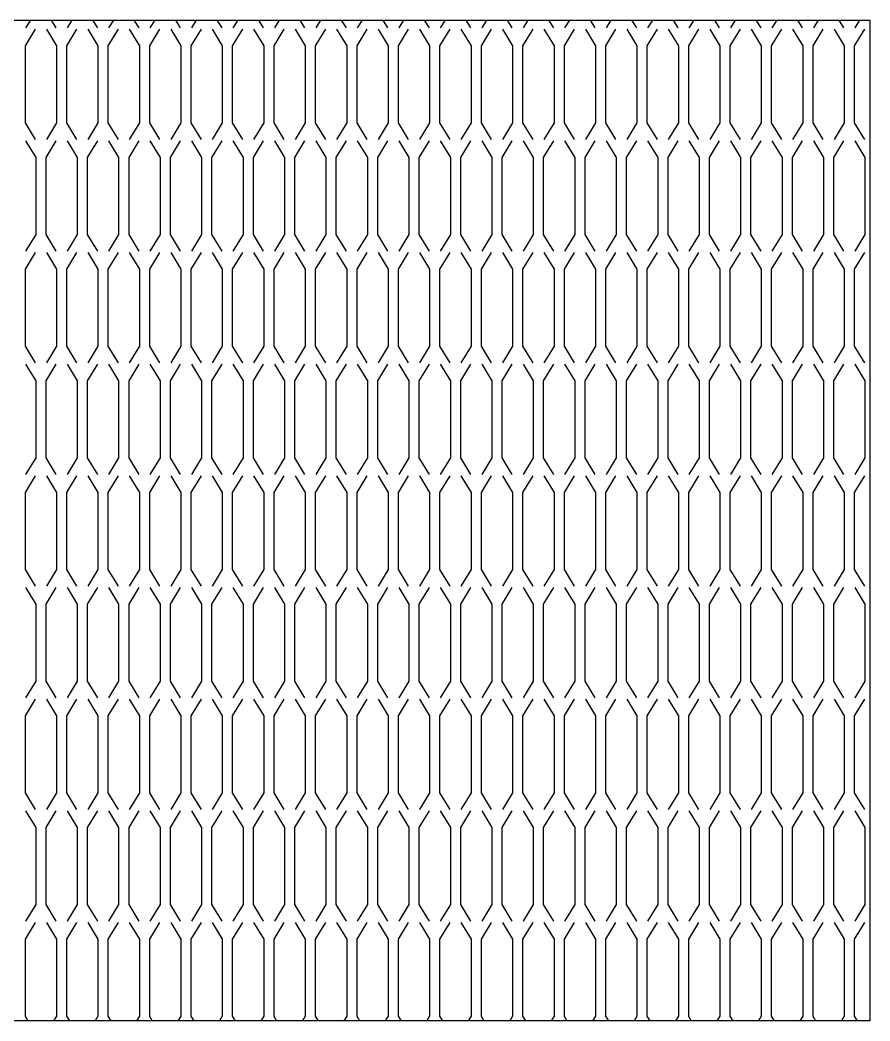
# Model space of a CAD drawing. Header units: millimetres. Extents: x 0 to 120, y 0 to 70.
# Drawn here: x 60.5 to 120, y 0 to 70 of the extents above; entities that cross this region are included whole.
import ezdxf

# ---------------------------------------------------------------- set-up
doc = ezdxf.new("R2010")
doc.units = ezdxf.units.MM
doc.layers.add('CUT', color=1, linetype='CONTINUOUS')

msp = doc.modelspace()

# ---------------------------------------------------------------- linework, layer by layer
at = {"layer": 'CUT'}
for p, q in [((61.2778, 70), (60.9411, 69.449)), ((62.7222, 70), (63.0589, 69.449)), ((64.1778, 70), (63.8411, 69.449)), ((65.6222, 70), (65.9589, 69.449)), ((67.0778, 70), (66.7411, 69.449)), ((68.5222, 70), (68.8589, 69.449)), ((69.9778, 70), (69.6411, 69.449)), ((71.4222, 70), (71.7589, 69.449)), ((72.8778, 70), (72.5411, 69.449)), ((74.3222, 70), (74.6589, 69.449)), ((75.7778, 70), (75.4411, 69.449)), ((77.2222, 70), (77.5589, 69.449)), ((78.6778, 70), (78.3411, 69.449)), ((80.1222, 70), (80.4589, 69.449)), ((81.5778, 70), (81.2411, 69.449)), ((83.0222, 70), (83.3589, 69.449)), ((84.4778, 70), (84.1411, 69.449)), ((85.9222, 70), (86.2589, 69.449)), ((87.3778, 70), (87.0411, 69.449)), ((88.8222, 70), (89.1589, 69.449)), ((90.2778, 70), (89.9411, 69.449)), ((91.7222, 70), (92.0589, 69.449)), ((93.1778, 70), (92.8411, 69.449)), ((94.6222, 70), (94.9589, 69.449)), ((96.0778, 70), (95.7411, 69.449)), ((97.5222, 70), (97.8589, 69.449)), ((98.9778, 70), (98.6411, 69.449)), ((100.4222, 70), (100.7589, 69.449)), ((101.8778, 70), (101.5411, 69.449)), ((103.3222, 70), (103.6589, 69.449)), ((104.7778, 70), (104.4411, 69.449)), ((106.2222, 70), (106.5589, 69.449)), ((107.6778, 70), (107.3411, 69.449)), ((109.1222, 70), (109.4589, 69.449)), ((110.5778, 70), (110.2411, 69.449)), ((112.0222, 70), (112.3589, 69.449)), ((113.4778, 70), (113.1411, 69.449)), ((114.9222, 70), (115.2589, 69.449)), ((116.3778, 70), (116.0411, 69.449)), ((117.8222, 70), (118.1589, 69.449)), ((119.2778, 70), (118.9411, 69.449))]:
    msp.add_line(p, q, dxfattribs=at)
for points in [[(0, 70), (120, 70), (120, 0), (0, 0), (0, 70)], [(61.6089, 69.36), (60.9, 68.2), (60.9, 62.8), (61.6089, 61.64)], [(62.3911, 69.36), (63.1, 68.2), (63.1, 62.8), (62.3911, 61.64)], [(64.5089, 69.36), (63.8, 68.2), (63.8, 62.8), (64.5089, 61.64)], [(65.2911, 69.36), (66, 68.2), (66, 62.8), (65.2911, 61.64)], [(67.4089, 69.36), (66.7, 68.2), (66.7, 62.8), (67.4089, 61.64)], [(68.1911, 69.36), (68.9, 68.2), (68.9, 62.8), (68.1911, 61.64)], [(70.3089, 69.36), (69.6, 68.2), (69.6, 62.8), (70.3089, 61.64)], [(71.0911, 69.36), (71.8, 68.2), (71.8, 62.8), (71.0911, 61.64)], [(73.2089, 69.36), (72.5, 68.2), (72.5, 62.8), (73.2089, 61.64)], [(73.9911, 69.36), (74.7, 68.2), (74.7, 62.8), (73.9911, 61.64)], [(76.1089, 69.36), (75.4, 68.2), (75.4, 62.8), (76.1089, 61.64)], [(76.8911, 69.36), (77.6, 68.2), (77.6, 62.8), (76.8911, 61.64)], [(79.0089, 69.36), (78.3, 68.2), (78.3, 62.8), (79.0089, 61.64)], [(79.7911, 69.36), (80.5, 68.2), (80.5, 62.8), (79.7911, 61.64)], [(81.9089, 69.36), (81.2, 68.2), (81.2, 62.8), (81.9089, 61.64)], [(82.6911, 69.36), (83.4, 68.2), (83.4, 62.8), (82.6911, 61.64)], [(84.8089, 69.36), (84.1, 68.2), (84.1, 62.8), (84.8089, 61.64)], [(85.5911, 69.36), (86.3, 68.2), (86.3, 62.8), (85.5911, 61.64)], [(87.7089, 69.36), (87, 68.2), (87, 62.8), (87.7089, 61.64)], [(88.4911, 69.36), (89.2, 68.2), (89.2, 62.8), (88.4911, 61.64)], [(90.6089, 69.36), (89.9, 68.2), (89.9, 62.8), (90.6089, 61.64)], [(91.3911, 69.36), (92.1, 68.2), (92.1, 62.8), (91.3911, 61.64)], [(93.5089, 69.36), (92.8, 68.2), (92.8, 62.8), (93.5089, 61.64)], [(94.2911, 69.36), (95, 68.2), (95, 62.8), (94.2911, 61.64)], [(96.4089, 69.36), (95.7, 68.2), (95.7, 62.8), (96.4089, 61.64)], [(97.1911, 69.36), (97.9, 68.2), (97.9, 62.8), (97.1911, 61.64)], [(99.3089, 69.36), (98.6, 68.2), (98.6, 62.8), (99.3089, 61.64)], [(100.0911, 69.36), (100.8, 68.2), (100.8, 62.8), (100.0911, 61.64)], [(102.2089, 69.36), (101.5, 68.2), (101.5, 62.8), (102.2089, 61.64)], [(102.9911, 69.36), (103.7, 68.2), (103.7, 62.8), (102.9911, 61.64)], [(105.1089, 69.36), (104.4, 68.2), (104.4, 62.8), (105.1089, 61.64)], [(105.8911, 69.36), (106.6, 68.2), (106.6, 62.8), (105.8911, 61.64)], [(108.0089, 69.36), (107.3, 68.2), (107.3, 62.8), (108.0089, 61.64)], [(108.7911, 69.36), (109.5, 68.2), (109.5, 62.8), (108.7911, 61.64)], [(110.9089, 69.36), (110.2, 68.2), (110.2, 62.8), (110.9089, 61.64)], [(111.6911, 69.36), (112.4, 68.2), (112.4, 62.8), (111.6911, 61.64)], [(113.8089, 69.36), (113.1, 68.2), (113.1, 62.8), (113.8089, 61.64)], [(114.5911, 69.36), (115.3, 68.2), (115.3, 62.8), (114.5911, 61.64)], [(116.7089, 69.36), (116, 68.2), (116, 62.8), (116.7089, 61.64)], [(117.4911, 69.36), (118.2, 68.2), (118.2, 62.8), (117.4911, 61.64)], [(119.6089, 69.36), (118.9, 68.2), (118.9, 62.8), (119.6089, 61.64)], [(60.9411, 61.551), (61.65, 60.391), (61.65, 54.991), (60.9411, 53.831)], [(63.0589, 61.551), (62.35, 60.391), (62.35, 54.991), (63.0589, 53.831)], [(63.8411, 61.551), (64.55, 60.391), (64.55, 54.991), (63.8411, 53.831)], [(65.9589, 61.551), (65.25, 60.391), (65.25, 54.991), (65.9589, 53.831)], [(66.7411, 61.551), (67.45, 60.391), (67.45, 54.991), (66.7411, 53.831)], [(68.8589, 61.551), (68.15, 60.391), (68.15, 54.991), (68.8589, 53.831)], [(69.6411, 61.551), (70.35, 60.391), (70.35, 54.991), (69.6411, 53.831)], [(71.7589, 61.551), (71.05, 60.391), (71.05, 54.991), (71.7589, 53.831)], [(72.5411, 61.551), (73.25, 60.391), (73.25, 54.991), (72.5411, 53.831)], [(74.6589, 61.551), (73.95, 60.391), (73.95, 54.991), (74.6589, 53.831)], [(75.4411, 61.551), (76.15, 60.391), (76.15, 54.991), (75.4411, 53.831)], [(77.5589, 61.551), (76.85, 60.391), (76.85, 54.991), (77.5589, 53.831)], [(78.3411, 61.551), (79.05, 60.391), (79.05, 54.991), (78.3411, 53.831)], [(80.4589, 61.551), (79.75, 60.391), (79.75, 54.991), (80.4589, 53.831)], [(81.2411, 61.551), (81.95, 60.391), (81.95, 54.991), (81.2411, 53.831)], [(83.3589, 61.551), (82.65, 60.391), (82.65, 54.991), (83.3589, 53.831)], [(84.1411, 61.551), (84.85, 60.391), (84.85, 54.991), (84.1411, 53.831)], [(86.2589, 61.551), (85.55, 60.391), (85.55, 54.991), (86.2589, 53.831)], [(87.0411, 61.551), (87.75, 60.391), (87.75, 54.991), (87.0411, 53.831)], [(89.1589, 61.551), (88.45, 60.391), (88.45, 54.991), (89.1589, 53.831)], [(89.9411, 61.551), (90.65, 60.391), (90.65, 54.991), (89.9411, 53.831)], [(92.0589, 61.551), (91.35, 60.391), (91.35, 54.991), (92.0589, 53.831)], [(92.8411, 61.551), (93.55, 60.391), (93.55, 54.991), (92.8411, 53.831)], [(94.9589, 61.551), (94.25, 60.391), (94.25, 54.991), (94.9589, 53.831)], [(95.7411, 61.551), (96.45, 60.391), (96.45, 54.991), (95.7411, 53.831)], [(97.8589, 61.551), (97.15, 60.391), (97.15, 54.991), (97.8589, 53.831)], [(98.6411, 61.551), (99.35, 60.391), (99.35, 54.991), (98.6411, 53.831)], [(100.7589, 61.551), (100.05, 60.391), (100.05, 54.991), (100.7589, 53.831)], [(101.5411, 61.551), (102.25, 60.391), (102.25, 54.991), (101.5411, 53.831)], [(103.6589, 61.551), (102.95, 60.391), (102.95, 54.991), (103.6589, 53.831)], [(104.4411, 61.551), (105.15, 60.391), (105.15, 54.991), (104.4411, 53.831)], [(106.5589, 61.551), (105.85, 60.391), (105.85, 54.991), (106.5589, 53.831)], [(107.3411, 61.551), (108.05, 60.391), (108.05, 54.991), (107.3411, 53.831)], [(109.4589, 61.551), (108.75, 60.391), (108.75, 54.991), (109.4589, 53.831)], [(110.2411, 61.551), (110.95, 60.391), (110.95, 54.991), (110.2411, 53.831)], [(112.3589, 61.551), (111.65, 60.391), (111.65, 54.991), (112.3589, 53.831)], [(113.1411, 61.551), (113.85, 60.391), (113.85, 54.991), (113.1411, 53.831)], [(115.2589, 61.551), (114.55, 60.391), (114.55, 54.991), (115.2589, 53.831)], [(116.0411, 61.551), (116.75, 60.391), (116.75, 54.991), (116.0411, 53.831)], [(118.1589, 61.551), (117.45, 60.391), (117.45, 54.991), (118.1589, 53.831)], [(118.9411, 61.551), (119.65, 60.391), (119.65, 54.991), (118.9411, 53.831)], [(61.6089, 53.742), (60.9, 52.582), (60.9, 47.182), (61.6089, 46.022)], [(62.3911, 53.742), (63.1, 52.582), (63.1, 47.182), (62.3911, 46.022)], [(64.5089, 53.742), (63.8, 52.582), (63.8, 47.182), (64.5089, 46.022)], [(65.2911, 53.742), (66, 52.582), (66, 47.182), (65.2911, 46.022)], [(67.4089, 53.742), (66.7, 52.582), (66.7, 47.182), (67.4089, 46.022)], [(68.1911, 53.742), (68.9, 52.582), (68.9, 47.182), (68.1911, 46.022)], [(70.3089, 53.742), (69.6, 52.582), (69.6, 47.182), (70.3089, 46.022)], [(71.0911, 53.742), (71.8, 52.582), (71.8, 47.182), (71.0911, 46.022)], [(73.2089, 53.742), (72.5, 52.582), (72.5, 47.182), (73.2089, 46.022)], [(73.9911, 53.742), (74.7, 52.582), (74.7, 47.182), (73.9911, 46.022)], [(76.1089, 53.742), (75.4, 52.582), (75.4, 47.182), (76.1089, 46.022)], [(76.8911, 53.742), (77.6, 52.582), (77.6, 47.182), (76.8911, 46.022)], [(79.0089, 53.742), (78.3, 52.582), (78.3, 47.182), (79.0089, 46.022)], [(79.7911, 53.742), (80.5, 52.582), (80.5, 47.182), (79.7911, 46.022)], [(81.9089, 53.742), (81.2, 52.582), (81.2, 47.182), (81.9089, 46.022)], [(82.6911, 53.742), (83.4, 52.582), (83.4, 47.182), (82.6911, 46.022)], [(84.8089, 53.742), (84.1, 52.582), (84.1, 47.182), (84.8089, 46.022)], [(85.5911, 53.742), (86.3, 52.582), (86.3, 47.182), (85.5911, 46.022)], [(87.7089, 53.742), (87, 52.582), (87, 47.182), (87.7089, 46.022)], [(88.4911, 53.742), (89.2, 52.582), (89.2, 47.182), (88.4911, 46.022)], [(90.6089, 53.742), (89.9, 52.582), (89.9, 47.182), (90.6089, 46.022)], [(91.3911, 53.742), (92.1, 52.582), (92.1, 47.182), (91.3911, 46.022)], [(93.5089, 53.742), (92.8, 52.582), (92.8, 47.182), (93.5089, 46.022)], [(94.2911, 53.742), (95, 52.582), (95, 47.182), (94.2911, 46.022)], [(96.4089, 53.742), (95.7, 52.582), (95.7, 47.182), (96.4089, 46.022)], [(97.1911, 53.742), (97.9, 52.582), (97.9, 47.182), (97.1911, 46.022)], [(99.3089, 53.742), (98.6, 52.582), (98.6, 47.182), (99.3089, 46.022)], [(100.0911, 53.742), (100.8, 52.582), (100.8, 47.182), (100.0911, 46.022)], [(102.2089, 53.742), (101.5, 52.582), (101.5, 47.182), (102.2089, 46.022)], [(102.9911, 53.742), (103.7, 52.582), (103.7, 47.182), (102.9911, 46.022)], [(105.1089, 53.742), (104.4, 52.582), (104.4, 47.182), (105.1089, 46.022)], [(105.8911, 53.742), (106.6, 52.582), (106.6, 47.182), (105.8911, 46.022)], [(108.0089, 53.742), (107.3, 52.582), (107.3, 47.182), (108.0089, 46.022)], [(108.7911, 53.742), (109.5, 52.582), (109.5, 47.182), (108.7911, 46.022)], [(110.9089, 53.742), (110.2, 52.582), (110.2, 47.182), (110.9089, 46.022)], [(111.6911, 53.742), (112.4, 52.582), (112.4, 47.182), (111.6911, 46.022)], [(113.8089, 53.742), (113.1, 52.582), (113.1, 47.182), (113.8089, 46.022)], [(114.5911, 53.742), (115.3, 52.582), (115.3, 47.182), (114.5911, 46.022)], [(116.7089, 53.742), (116, 52.582), (116, 47.182), (116.7089, 46.022)], [(117.4911, 53.742), (118.2, 52.582), (118.2, 47.182), (117.4911, 46.022)], [(119.6089, 53.742), (118.9, 52.582), (118.9, 47.182), (119.6089, 46.022)], [(60.9411, 45.933), (61.65, 44.773), (61.65, 39.373), (60.9411, 38.213)], [(63.0589, 45.933), (62.35, 44.773), (62.35, 39.373), (63.0589, 38.213)], [(63.8411, 45.933), (64.55, 44.773), (64.55, 39.373), (63.8411, 38.213)], [(65.9589, 45.933), (65.25, 44.773), (65.25, 39.373), (65.9589, 38.213)], [(66.7411, 45.933), (67.45, 44.773), (67.45, 39.373), (66.7411, 38.213)], [(68.8589, 45.933), (68.15, 44.773), (68.15, 39.373), (68.8589, 38.213)], [(69.6411, 45.933), (70.35, 44.773), (70.35, 39.373), (69.6411, 38.213)], [(71.7589, 45.933), (71.05, 44.773), (71.05, 39.373), (71.7589, 38.213)], [(72.5411, 45.933), (73.25, 44.773), (73.25, 39.373), (72.5411, 38.213)], [(74.6589, 45.933), (73.95, 44.773), (73.95, 39.373), (74.6589, 38.213)], [(75.4411, 45.933), (76.15, 44.773), (76.15, 39.373), (75.4411, 38.213)], [(77.5589, 45.933), (76.85, 44.773), (76.85, 39.373), (77.5589, 38.213)], [(78.3411, 45.933), (79.05, 44.773), (79.05, 39.373), (78.3411, 38.213)], [(80.4589, 45.933), (79.75, 44.773), (79.75, 39.373), (80.4589, 38.213)], [(81.2411, 45.933), (81.95, 44.773), (81.95, 39.373), (81.2411, 38.213)], [(83.3589, 45.933), (82.65, 44.773), (82.65, 39.373), (83.3589, 38.213)], [(84.1411, 45.933), (84.85, 44.773), (84.85, 39.373), (84.1411, 38.213)], [(86.2589, 45.933), (85.55, 44.773), (85.55, 39.373), (86.2589, 38.213)], [(87.0411, 45.933), (87.75, 44.773), (87.75, 39.373), (87.0411, 38.213)], [(89.1589, 45.933), (88.45, 44.773), (88.45, 39.373), (89.1589, 38.213)], [(89.9411, 45.933), (90.65, 44.773), (90.65, 39.373), (89.9411, 38.213)], [(92.0589, 45.933), (91.35, 44.773), (91.35, 39.373), (92.0589, 38.213)], [(92.8411, 45.933), (93.55, 44.773), (93.55, 39.373), (92.8411, 38.213)], [(94.9589, 45.933), (94.25, 44.773), (94.25, 39.373), (94.9589, 38.213)], [(95.7411, 45.933), (96.45, 44.773), (96.45, 39.373), (95.7411, 38.213)], [(97.8589, 45.933), (97.15, 44.773), (97.15, 39.373), (97.8589, 38.213)], [(98.6411, 45.933), (99.35, 44.773), (99.35, 39.373), (98.6411, 38.213)], [(100.7589, 45.933), (100.05, 44.773), (100.05, 39.373), (100.7589, 38.213)], [(101.5411, 45.933), (102.25, 44.773), (102.25, 39.373), (101.5411, 38.213)], [(103.6589, 45.933), (102.95, 44.773), (102.95, 39.373), (103.6589, 38.213)], [(104.4411, 45.933), (105.15, 44.773), (105.15, 39.373), (104.4411, 38.213)], [(106.5589, 45.933), (105.85, 44.773), (105.85, 39.373), (106.5589, 38.213)], [(107.3411, 45.933), (108.05, 44.773), (108.05, 39.373), (107.3411, 38.213)], [(109.4589, 45.933), (108.75, 44.773), (108.75, 39.373), (109.4589, 38.213)], [(110.2411, 45.933), (110.95, 44.773), (110.95, 39.373), (110.2411, 38.213)], [(112.3589, 45.933), (111.65, 44.773), (111.65, 39.373), (112.3589, 38.213)], [(113.1411, 45.933), (113.85, 44.773), (113.85, 39.373), (113.1411, 38.213)], [(115.2589, 45.933), (114.55, 44.773), (114.55, 39.373), (115.2589, 38.213)], [(116.0411, 45.933), (116.75, 44.773), (116.75, 39.373), (116.0411, 38.213)], [(118.1589, 45.933), (117.45, 44.773), (117.45, 39.373), (118.1589, 38.213)], [(118.9411, 45.933), (119.65, 44.773), (119.65, 39.373), (118.9411, 38.213)], [(61.6089, 38.124), (60.9, 36.964), (60.9, 31.564), (61.6089, 30.404)], [(62.3911, 38.124), (63.1, 36.964), (63.1, 31.564), (62.3911, 30.404)], [(64.5089, 38.124), (63.8, 36.964), (63.8, 31.564), (64.5089, 30.404)], [(65.2911, 38.124), (66, 36.964), (66, 31.564), (65.2911, 30.404)], [(67.4089, 38.124), (66.7, 36.964), (66.7, 31.564), (67.4089, 30.404)], [(68.1911, 38.124), (68.9, 36.964), (68.9, 31.564), (68.1911, 30.404)], [(70.3089, 38.124), (69.6, 36.964), (69.6, 31.564), (70.3089, 30.404)], [(71.0911, 38.124), (71.8, 36.964), (71.8, 31.564), (71.0911, 30.404)], [(73.2089, 38.124), (72.5, 36.964), (72.5, 31.564), (73.2089, 30.404)], [(73.9911, 38.124), (74.7, 36.964), (74.7, 31.564), (73.9911, 30.404)], [(76.1089, 38.124), (75.4, 36.964), (75.4, 31.564), (76.1089, 30.404)], [(76.8911, 38.124), (77.6, 36.964), (77.6, 31.564), (76.8911, 30.404)], [(79.0089, 38.124), (78.3, 36.964), (78.3, 31.564), (79.0089, 30.404)], [(79.7911, 38.124), (80.5, 36.964), (80.5, 31.564), (79.7911, 30.404)], [(81.9089, 38.124), (81.2, 36.964), (81.2, 31.564), (81.9089, 30.404)], [(82.6911, 38.124), (83.4, 36.964), (83.4, 31.564), (82.6911, 30.404)], [(84.8089, 38.124), (84.1, 36.964), (84.1, 31.564), (84.8089, 30.404)], [(85.5911, 38.124), (86.3, 36.964), (86.3, 31.564), (85.5911, 30.404)], [(87.7089, 38.124), (87, 36.964), (87, 31.564), (87.7089, 30.404)], [(88.4911, 38.124), (89.2, 36.964), (89.2, 31.564), (88.4911, 30.404)], [(90.6089, 38.124), (89.9, 36.964), (89.9, 31.564), (90.6089, 30.404)], [(91.3911, 38.124), (92.1, 36.964), (92.1, 31.564), (91.3911, 30.404)], [(93.5089, 38.124), (92.8, 36.964), (92.8, 31.564), (93.5089, 30.404)], [(94.2911, 38.124), (95, 36.964), (95, 31.564), (94.2911, 30.404)], [(96.4089, 38.124), (95.7, 36.964), (95.7, 31.564), (96.4089, 30.404)], [(97.1911, 38.124), (97.9, 36.964), (97.9, 31.564), (97.1911, 30.404)], [(99.3089, 38.124), (98.6, 36.964), (98.6, 31.564), (99.3089, 30.404)], [(100.0911, 38.124), (100.8, 36.964), (100.8, 31.564), (100.0911, 30.404)], [(102.2089, 38.124), (101.5, 36.964), (101.5, 31.564), (102.2089, 30.404)], [(102.9911, 38.124), (103.7, 36.964), (103.7, 31.564), (102.9911, 30.404)], [(105.1089, 38.124), (104.4, 36.964), (104.4, 31.564), (105.1089, 30.404)], [(105.8911, 38.124), (106.6, 36.964), (106.6, 31.564), (105.8911, 30.404)], [(108.0089, 38.124), (107.3, 36.964), (107.3, 31.564), (108.0089, 30.404)], [(108.7911, 38.124), (109.5, 36.964), (109.5, 31.564), (108.7911, 30.404)], [(110.9089, 38.124), (110.2, 36.964), (110.2, 31.564), (110.9089, 30.404)], [(111.6911, 38.124), (112.4, 36.964), (112.4, 31.564), (111.6911, 30.404)], [(113.8089, 38.124), (113.1, 36.964), (113.1, 31.564), (113.8089, 30.404)], [(114.5911, 38.124), (115.3, 36.964), (115.3, 31.564), (114.5911, 30.404)], [(116.7089, 38.124), (116, 36.964), (116, 31.564), (116.7089, 30.404)], [(117.4911, 38.124), (118.2, 36.964), (118.2, 31.564), (117.4911, 30.404)], [(119.6089, 38.124), (118.9, 36.964), (118.9, 31.564), (119.6089, 30.404)], [(60.9411, 30.315), (61.65, 29.155), (61.65, 23.755), (60.9411, 22.595)], [(63.0589, 30.315), (62.35, 29.155), (62.35, 23.755), (63.0589, 22.595)], [(63.8411, 30.315), (64.55, 29.155), (64.55, 23.755), (63.8411, 22.595)], [(65.9589, 30.315), (65.25, 29.155), (65.25, 23.755), (65.9589, 22.595)], [(66.7411, 30.315), (67.45, 29.155), (67.45, 23.755), (66.7411, 22.595)], [(68.8589, 30.315), (68.15, 29.155), (68.15, 23.755), (68.8589, 22.595)], [(69.6411, 30.315), (70.35, 29.155), (70.35, 23.755), (69.6411, 22.595)], [(71.7589, 30.315), (71.05, 29.155), (71.05, 23.755), (71.7589, 22.595)], [(72.5411, 30.315), (73.25, 29.155), (73.25, 23.755), (72.5411, 22.595)], [(74.6589, 30.315), (73.95, 29.155), (73.95, 23.755), (74.6589, 22.595)], [(75.4411, 30.315), (76.15, 29.155), (76.15, 23.755), (75.4411, 22.595)], [(77.5589, 30.315), (76.85, 29.155), (76.85, 23.755), (77.5589, 22.595)], [(78.3411, 30.315), (79.05, 29.155), (79.05, 23.755), (78.3411, 22.595)], [(80.4589, 30.315), (79.75, 29.155), (79.75, 23.755), (80.4589, 22.595)], [(81.2411, 30.315), (81.95, 29.155), (81.95, 23.755), (81.2411, 22.595)], [(83.3589, 30.315), (82.65, 29.155), (82.65, 23.755), (83.3589, 22.595)], [(84.1411, 30.315), (84.85, 29.155), (84.85, 23.755), (84.1411, 22.595)], [(86.2589, 30.315), (85.55, 29.155), (85.55, 23.755), (86.2589, 22.595)], [(87.0411, 30.315), (87.75, 29.155), (87.75, 23.755), (87.0411, 22.595)], [(89.1589, 30.315), (88.45, 29.155), (88.45, 23.755), (89.1589, 22.595)], [(89.9411, 30.315), (90.65, 29.155), (90.65, 23.755), (89.9411, 22.595)], [(92.0589, 30.315), (91.35, 29.155), (91.35, 23.755), (92.0589, 22.595)], [(92.8411, 30.315), (93.55, 29.155), (93.55, 23.755), (92.8411, 22.595)], [(94.9589, 30.315), (94.25, 29.155), (94.25, 23.755), (94.9589, 22.595)], [(95.7411, 30.315), (96.45, 29.155), (96.45, 23.755), (95.7411, 22.595)], [(97.8589, 30.315), (97.15, 29.155), (97.15, 23.755), (97.8589, 22.595)], [(98.6411, 30.315), (99.35, 29.155), (99.35, 23.755), (98.6411, 22.595)], [(100.7589, 30.315), (100.05, 29.155), (100.05, 23.755), (100.7589, 22.595)], [(101.5411, 30.315), (102.25, 29.155), (102.25, 23.755), (101.5411, 22.595)], [(103.6589, 30.315), (102.95, 29.155), (102.95, 23.755), (103.6589, 22.595)], [(104.4411, 30.315), (105.15, 29.155), (105.15, 23.755), (104.4411, 22.595)], [(106.5589, 30.315), (105.85, 29.155), (105.85, 23.755), (106.5589, 22.595)], [(107.3411, 30.315), (108.05, 29.155), (108.05, 23.755), (107.3411, 22.595)], [(109.4589, 30.315), (108.75, 29.155), (108.75, 23.755), (109.4589, 22.595)], [(110.2411, 30.315), (110.95, 29.155), (110.95, 23.755), (110.2411, 22.595)], [(112.3589, 30.315), (111.65, 29.155), (111.65, 23.755), (112.3589, 22.595)], [(113.1411, 30.315), (113.85, 29.155), (113.85, 23.755), (113.1411, 22.595)], [(115.2589, 30.315), (114.55, 29.155), (114.55, 23.755), (115.2589, 22.595)], [(116.0411, 30.315), (116.75, 29.155), (116.75, 23.755), (116.0411, 22.595)], [(118.1589, 30.315), (117.45, 29.155), (117.45, 23.755), (118.1589, 22.595)], [(118.9411, 30.315), (119.65, 29.155), (119.65, 23.755), (118.9411, 22.595)], [(61.6089, 22.506), (60.9, 21.346), (60.9, 15.946), (61.6089, 14.786)], [(62.3911, 22.506), (63.1, 21.346), (63.1, 15.946), (62.3911, 14.786)], [(64.5089, 22.506), (63.8, 21.346), (63.8, 15.946), (64.5089, 14.786)], [(65.2911, 22.506), (66, 21.346), (66, 15.946), (65.2911, 14.786)], [(67.4089, 22.506), (66.7, 21.346), (66.7, 15.946), (67.4089, 14.786)], [(68.1911, 22.506), (68.9, 21.346), (68.9, 15.946), (68.1911, 14.786)], [(70.3089, 22.506), (69.6, 21.346), (69.6, 15.946), (70.3089, 14.786)], [(71.0911, 22.506), (71.8, 21.346), (71.8, 15.946), (71.0911, 14.786)], [(73.2089, 22.506), (72.5, 21.346), (72.5, 15.946), (73.2089, 14.786)], [(73.9911, 22.506), (74.7, 21.346), (74.7, 15.946), (73.9911, 14.786)], [(76.1089, 22.506), (75.4, 21.346), (75.4, 15.946), (76.1089, 14.786)], [(76.8911, 22.506), (77.6, 21.346), (77.6, 15.946), (76.8911, 14.786)], [(79.0089, 22.506), (78.3, 21.346), (78.3, 15.946), (79.0089, 14.786)], [(79.7911, 22.506), (80.5, 21.346), (80.5, 15.946), (79.7911, 14.786)], [(81.9089, 22.506), (81.2, 21.346), (81.2, 15.946), (81.9089, 14.786)], [(82.6911, 22.506), (83.4, 21.346), (83.4, 15.946), (82.6911, 14.786)], [(84.8089, 22.506), (84.1, 21.346), (84.1, 15.946), (84.8089, 14.786)], [(85.5911, 22.506), (86.3, 21.346), (86.3, 15.946), (85.5911, 14.786)], [(87.7089, 22.506), (87, 21.346), (87, 15.946), (87.7089, 14.786)], [(88.4911, 22.506), (89.2, 21.346), (89.2, 15.946), (88.4911, 14.786)], [(90.6089, 22.506), (89.9, 21.346), (89.9, 15.946), (90.6089, 14.786)], [(91.3911, 22.506), (92.1, 21.346), (92.1, 15.946), (91.3911, 14.786)], [(93.5089, 22.506), (92.8, 21.346), (92.8, 15.946), (93.5089, 14.786)], [(94.2911, 22.506), (95, 21.346), (95, 15.946), (94.2911, 14.786)], [(96.4089, 22.506), (95.7, 21.346), (95.7, 15.946), (96.4089, 14.786)], [(97.1911, 22.506), (97.9, 21.346), (97.9, 15.946), (97.1911, 14.786)], [(99.3089, 22.506), (98.6, 21.346), (98.6, 15.946), (99.3089, 14.786)], [(100.0911, 22.506), (100.8, 21.346), (100.8, 15.946), (100.0911, 14.786)], [(102.2089, 22.506), (101.5, 21.346), (101.5, 15.946), (102.2089, 14.786)], [(102.9911, 22.506), (103.7, 21.346), (103.7, 15.946), (102.9911, 14.786)], [(105.1089, 22.506), (104.4, 21.346), (104.4, 15.946), (105.1089, 14.786)], [(105.8911, 22.506), (106.6, 21.346), (106.6, 15.946), (105.8911, 14.786)], [(108.0089, 22.506), (107.3, 21.346), (107.3, 15.946), (108.0089, 14.786)], [(108.7911, 22.506), (109.5, 21.346), (109.5, 15.946), (108.7911, 14.786)], [(110.9089, 22.506), (110.2, 21.346), (110.2, 15.946), (110.9089, 14.786)], [(111.6911, 22.506), (112.4, 21.346), (112.4, 15.946), (111.6911, 14.786)], [(113.8089, 22.506), (113.1, 21.346), (113.1, 15.946), (113.8089, 14.786)], [(114.5911, 22.506), (115.3, 21.346), (115.3, 15.946), (114.5911, 14.786)], [(116.7089, 22.506), (116, 21.346), (116, 15.946), (116.7089, 14.786)], [(117.4911, 22.506), (118.2, 21.346), (118.2, 15.946), (117.4911, 14.786)], [(119.6089, 22.506), (118.9, 21.346), (118.9, 15.946), (119.6089, 14.786)], [(60.9411, 14.697), (61.65, 13.537), (61.65, 8.137), (60.9411, 6.977)], [(63.0589, 14.697), (62.35, 13.537), (62.35, 8.137), (63.0589, 6.977)], [(63.8411, 14.697), (64.55, 13.537), (64.55, 8.137), (63.8411, 6.977)], [(65.9589, 14.697), (65.25, 13.537), (65.25, 8.137), (65.9589, 6.977)], [(66.7411, 14.697), (67.45, 13.537), (67.45, 8.137), (66.7411, 6.977)], [(68.8589, 14.697), (68.15, 13.537), (68.15, 8.137), (68.8589, 6.977)], [(69.6411, 14.697), (70.35, 13.537), (70.35, 8.137), (69.6411, 6.977)], [(71.7589, 14.697), (71.05, 13.537), (71.05, 8.137), (71.7589, 6.977)], [(72.5411, 14.697), (73.25, 13.537), (73.25, 8.137), (72.5411, 6.977)], [(74.6589, 14.697), (73.95, 13.537), (73.95, 8.137), (74.6589, 6.977)], [(75.4411, 14.697), (76.15, 13.537), (76.15, 8.137), (75.4411, 6.977)], [(77.5589, 14.697), (76.85, 13.537), (76.85, 8.137), (77.5589, 6.977)], [(78.3411, 14.697), (79.05, 13.537), (79.05, 8.137), (78.3411, 6.977)], [(80.4589, 14.697), (79.75, 13.537), (79.75, 8.137), (80.4589, 6.977)], [(81.2411, 14.697), (81.95, 13.537), (81.95, 8.137), (81.2411, 6.977)], [(83.3589, 14.697), (82.65, 13.537), (82.65, 8.137), (83.3589, 6.977)], [(84.1411, 14.697), (84.85, 13.537), (84.85, 8.137), (84.1411, 6.977)], [(86.2589, 14.697), (85.55, 13.537), (85.55, 8.137), (86.2589, 6.977)], [(87.0411, 14.697), (87.75, 13.537), (87.75, 8.137), (87.0411, 6.977)], [(89.1589, 14.697), (88.45, 13.537), (88.45, 8.137), (89.1589, 6.977)], [(89.9411, 14.697), (90.65, 13.537), (90.65, 8.137), (89.9411, 6.977)], [(92.0589, 14.697), (91.35, 13.537), (91.35, 8.137), (92.0589, 6.977)], [(92.8411, 14.697), (93.55, 13.537), (93.55, 8.137), (92.8411, 6.977)], [(94.9589, 14.697), (94.25, 13.537), (94.25, 8.137), (94.9589, 6.977)], [(95.7411, 14.697), (96.45, 13.537), (96.45, 8.137), (95.7411, 6.977)], [(97.8589, 14.697), (97.15, 13.537), (97.15, 8.137), (97.8589, 6.977)], [(98.6411, 14.697), (99.35, 13.537), (99.35, 8.137), (98.6411, 6.977)], [(100.7589, 14.697), (100.05, 13.537), (100.05, 8.137), (100.7589, 6.977)], [(101.5411, 14.697), (102.25, 13.537), (102.25, 8.137), (101.5411, 6.977)], [(103.6589, 14.697), (102.95, 13.537), (102.95, 8.137), (103.6589, 6.977)], [(104.4411, 14.697), (105.15, 13.537), (105.15, 8.137), (104.4411, 6.977)], [(106.5589, 14.697), (105.85, 13.537), (105.85, 8.137), (106.5589, 6.977)], [(107.3411, 14.697), (108.05, 13.537), (108.05, 8.137), (107.3411, 6.977)], [(109.4589, 14.697), (108.75, 13.537), (108.75, 8.137), (109.4589, 6.977)], [(110.2411, 14.697), (110.95, 13.537), (110.95, 8.137), (110.2411, 6.977)], [(112.3589, 14.697), (111.65, 13.537), (111.65, 8.137), (112.3589, 6.977)], [(113.1411, 14.697), (113.85, 13.537), (113.85, 8.137), (113.1411, 6.977)], [(115.2589, 14.697), (114.55, 13.537), (114.55, 8.137), (115.2589, 6.977)], [(116.0411, 14.697), (116.75, 13.537), (116.75, 8.137), (116.0411, 6.977)], [(118.1589, 14.697), (117.45, 13.537), (117.45, 8.137), (118.1589, 6.977)], [(118.9411, 14.697), (119.65, 13.537), (119.65, 8.137), (118.9411, 6.977)], [(61.6089, 6.888), (60.9, 5.728), (60.9, 0.328), (61.1004, 0)], [(62.3911, 6.888), (63.1, 5.728), (63.1, 0.328), (62.8996, 0)], [(64.5089, 6.888), (63.8, 5.728), (63.8, 0.328), (64.0004, 0)], [(65.2911, 6.888), (66, 5.728), (66, 0.328), (65.7996, 0)], [(67.4089, 6.888), (66.7, 5.728), (66.7, 0.328), (66.9004, 0)], [(68.1911, 6.888), (68.9, 5.728), (68.9, 0.328), (68.6996, 0)], [(70.3089, 6.888), (69.6, 5.728), (69.6, 0.328), (69.8004, 0)], [(71.0911, 6.888), (71.8, 5.728), (71.8, 0.328), (71.5996, 0)], [(73.2089, 6.888), (72.5, 5.728), (72.5, 0.328), (72.7004, 0)], [(73.9911, 6.888), (74.7, 5.728), (74.7, 0.328), (74.4996, 0)], [(76.1089, 6.888), (75.4, 5.728), (75.4, 0.328), (75.6004, 0)], [(76.8911, 6.888), (77.6, 5.728), (77.6, 0.328), (77.3996, 0)], [(79.0089, 6.888), (78.3, 5.728), (78.3, 0.328), (78.5004, 0)], [(79.7911, 6.888), (80.5, 5.728), (80.5, 0.328), (80.2996, 0)], [(81.9089, 6.888), (81.2, 5.728), (81.2, 0.328), (81.4004, 0)], [(82.6911, 6.888), (83.4, 5.728), (83.4, 0.328), (83.1996, 0)], [(84.8089, 6.888), (84.1, 5.728), (84.1, 0.328), (84.3004, 0)], [(85.5911, 6.888), (86.3, 5.728), (86.3, 0.328), (86.0996, 0)], [(87.7089, 6.888), (87, 5.728), (87, 0.328), (87.2004, 0)], [(88.4911, 6.888), (89.2, 5.728), (89.2, 0.328), (88.9996, 0)], [(90.6089, 6.888), (89.9, 5.728), (89.9, 0.328), (90.1004, 0)], [(91.3911, 6.888), (92.1, 5.728), (92.1, 0.328), (91.8996, 0)], [(93.5089, 6.888), (92.8, 5.728), (92.8, 0.328), (93.0004, 0)], [(94.2911, 6.888), (95, 5.728), (95, 0.328), (94.7996, 0)], [(96.4089, 6.888), (95.7, 5.728), (95.7, 0.328), (95.9004, 0)], [(97.1911, 6.888), (97.9, 5.728), (97.9, 0.328), (97.6996, 0)], [(99.3089, 6.888), (98.6, 5.728), (98.6, 0.328), (98.8004, 0)], [(100.0911, 6.888), (100.8, 5.728), (100.8, 0.328), (100.5996, 0)], [(102.2089, 6.888), (101.5, 5.728), (101.5, 0.328), (101.7004, 0)], [(102.9911, 6.888), (103.7, 5.728), (103.7, 0.328), (103.4996, 0)], [(105.1089, 6.888), (104.4, 5.728), (104.4, 0.328), (104.6004, 0)], [(105.8911, 6.888), (106.6, 5.728), (106.6, 0.328), (106.3996, 0)], [(108.0089, 6.888), (107.3, 5.728), (107.3, 0.328), (107.5004, 0)], [(108.7911, 6.888), (109.5, 5.728), (109.5, 0.328), (109.2996, 0)], [(110.9089, 6.888), (110.2, 5.728), (110.2, 0.328), (110.4004, 0)], [(111.6911, 6.888), (112.4, 5.728), (112.4, 0.328), (112.1996, 0)], [(113.8089, 6.888), (113.1, 5.728), (113.1, 0.328), (113.3004, 0)], [(114.5911, 6.888), (115.3, 5.728), (115.3, 0.328), (115.0996, 0)], [(116.7089, 6.888), (116, 5.728), (116, 0.328), (116.2004, 0)], [(117.4911, 6.888), (118.2, 5.728), (118.2, 0.328), (117.9996, 0)], [(119.6089, 6.888), (118.9, 5.728), (118.9, 0.328), (119.1004, 0)]]:
    msp.add_lwpolyline(points, dxfattribs=at)

doc.saveas('drawing.dxf')
